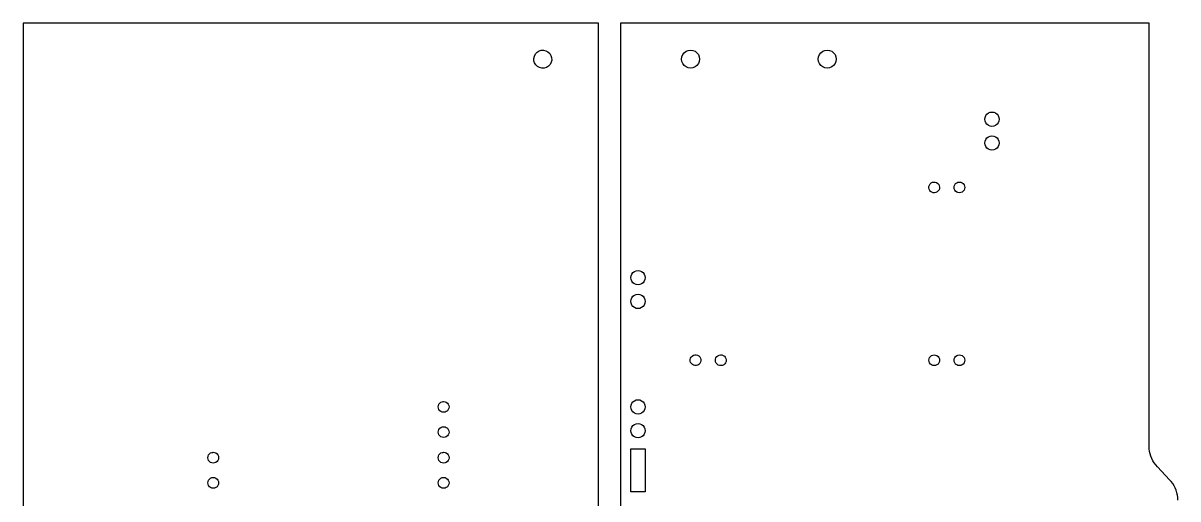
# Model space of a CAD drawing. Header units: millimetres. Extents: x -137 to 184, y -540 to -175.
# Drawn here: x -136.9 to 184.2, y -306.7 to -174.6 of the extents above; entities that cross this region are included whole.
import ezdxf

# ---------------------------------------------------------------- set-up
doc = ezdxf.new("R2010")
doc.units = ezdxf.units.MM
doc.layers.add('SectionCutEdges', color=7, linetype='Continuous')

msp = doc.modelspace()

# ---------------------------------------------------------------- linework, layer by layer
at = {"layer": 'SectionCutEdges'}
for p, q in [((-136.89, -174.57), (-136.89, -539.57)), ((23.11, -174.57), (-136.89, -174.57)), ((23.11, -539.57), (23.11, -174.57)), ((29.21, -174.57), (29.21, -539.57)), ((176.21, -174.57), (29.21, -174.57)), ((176.21, -292.14), (176.21, -174.57)), ((5.57, -183.14), (6.01, -182.66)), ((6.01, -182.66), (6.56, -182.31)), ((6.56, -182.31), (7.19, -182.12)), ((7.19, -182.12), (7.84, -182.09)), ((7.84, -182.09), (8.48, -182.24)), ((8.48, -182.24), (9.05, -182.54)), ((9.05, -182.54), (9.53, -182.99)), ((9.53, -182.99), (9.88, -183.54)), ((46.54, -183.32), (46.94, -182.8)), ((46.94, -182.8), (47.46, -182.4)), ((47.46, -182.4), (48.06, -182.15)), ((48.06, -182.15), (48.71, -182.07)), ((48.71, -182.07), (49.35, -182.15)), ((49.35, -182.15), (49.96, -182.4)), ((49.96, -182.4), (50.47, -182.8)), ((50.47, -182.8), (50.87, -183.32)), ((84.54, -183.32), (84.94, -182.8)), ((84.94, -182.8), (85.46, -182.4)), ((85.46, -182.4), (86.06, -182.15)), ((86.06, -182.15), (86.71, -182.07)), ((86.71, -182.07), (87.35, -182.15)), ((87.35, -182.15), (87.96, -182.4)), ((87.96, -182.4), (88.47, -182.8)), ((88.47, -182.8), (88.87, -183.32)), ((5.12, -184.35), (5.26, -183.71)), ((5.14, -185), (5.12, -184.35)), ((5.34, -185.63), (5.14, -185)), ((5.26, -183.71), (5.57, -183.14)), ((5.68, -186.18), (5.34, -185.63)), ((6.16, -186.62), (5.68, -186.18)), ((9.65, -186.03), (9.2, -186.51)), ((9.95, -185.45), (9.65, -186.03)), ((9.88, -183.54), (10.07, -184.16)), ((10.1, -184.82), (9.95, -185.45)), ((10.07, -184.16), (10.1, -184.82)), ((46.21, -184.57), (46.29, -183.92)), ((46.29, -185.21), (46.21, -184.57)), ((46.29, -183.92), (46.54, -183.32)), ((46.54, -185.82), (46.29, -185.21)), ((46.94, -186.33), (46.54, -185.82)), ((50.87, -185.82), (50.47, -186.33)), ((50.87, -183.32), (51.12, -183.92)), ((51.12, -185.21), (50.87, -185.82)), ((51.12, -183.92), (51.21, -184.57)), ((51.21, -184.57), (51.12, -185.21)), ((84.21, -184.57), (84.29, -183.92)), ((84.29, -185.21), (84.21, -184.57)), ((84.29, -183.92), (84.54, -183.32)), ((84.54, -185.82), (84.29, -185.21)), ((84.94, -186.33), (84.54, -185.82)), ((88.87, -185.82), (88.47, -186.33)), ((88.87, -183.32), (89.12, -183.92)), ((89.12, -185.21), (88.87, -185.82)), ((89.12, -183.92), (89.21, -184.57)), ((89.21, -184.57), (89.12, -185.21)), ((6.74, -186.93), (6.16, -186.62)), ((7.38, -187.07), (6.74, -186.93)), ((8.03, -187.05), (7.38, -187.07)), ((8.65, -186.85), (8.03, -187.05)), ((9.2, -186.51), (8.65, -186.85)), ((47.46, -186.73), (46.94, -186.33)), ((48.06, -186.98), (47.46, -186.73)), ((48.71, -187.07), (48.06, -186.98)), ((49.35, -186.98), (48.71, -187.07)), ((49.96, -186.73), (49.35, -186.98)), ((50.47, -186.33), (49.96, -186.73)), ((85.46, -186.73), (84.94, -186.33)), ((86.06, -186.98), (85.46, -186.73)), ((86.71, -187.07), (86.06, -186.98)), ((87.35, -186.98), (86.71, -187.07)), ((87.96, -186.73), (87.35, -186.98)), ((88.47, -186.33), (87.96, -186.73)), ((130.5, -201.27), (130.57, -200.75)), ((130.57, -201.78), (130.5, -201.27)), ((130.57, -200.75), (130.77, -200.27)), ((130.77, -202.27), (130.57, -201.78)), ((130.77, -200.27), (131.09, -199.85)), ((131.09, -202.68), (130.77, -202.27)), ((131.09, -199.85), (131.5, -199.53)), ((131.5, -199.53), (131.98, -199.33)), ((131.98, -199.33), (132.5, -199.27)), ((132.5, -199.27), (133.02, -199.33)), ((133.02, -199.33), (133.5, -199.53)), ((133.5, -199.53), (133.91, -199.85)), ((133.91, -199.85), (134.23, -200.27)), ((134.23, -202.27), (133.91, -202.68)), ((134.23, -200.27), (134.43, -200.75)), ((134.43, -201.78), (134.23, -202.27)), ((134.43, -200.75), (134.5, -201.27)), ((134.5, -201.27), (134.43, -201.78)), ((131.5, -203), (131.09, -202.68)), ((131.98, -203.2), (131.5, -203)), ((132.5, -203.27), (131.98, -203.2)), ((133.02, -203.2), (132.5, -203.27)), ((133.5, -203), (133.02, -203.2)), ((133.91, -202.68), (133.5, -203)), ((130.5, -207.87), (130.57, -207.35)), ((130.57, -208.38), (130.5, -207.87)), ((130.57, -207.35), (130.77, -206.87)), ((130.77, -208.87), (130.57, -208.38)), ((130.77, -206.87), (131.09, -206.45)), ((131.09, -206.45), (131.5, -206.13)), ((131.5, -206.13), (131.98, -205.93)), ((131.98, -205.93), (132.5, -205.87)), ((132.5, -205.87), (133.02, -205.93)), ((133.02, -205.93), (133.5, -206.13)), ((133.5, -206.13), (133.91, -206.45)), ((133.91, -206.45), (134.23, -206.87)), ((134.23, -206.87), (134.43, -207.35)), ((134.43, -208.38), (134.23, -208.87)), ((134.43, -207.35), (134.5, -207.87)), ((134.5, -207.87), (134.43, -208.38)), ((131.09, -209.28), (130.77, -208.87)), ((131.5, -209.6), (131.09, -209.28)), ((131.98, -209.8), (131.5, -209.6)), ((132.5, -209.87), (131.98, -209.8)), ((133.02, -209.8), (132.5, -209.87)), ((133.5, -209.6), (133.02, -209.8)), ((133.91, -209.28), (133.5, -209.6)), ((134.23, -208.87), (133.91, -209.28)), ((114.95, -220.31), (114.97, -219.92)), ((115.03, -220.7), (114.95, -220.31)), ((114.97, -219.92), (115.1, -219.55)), ((115.2, -221.05), (115.03, -220.7)), ((115.1, -219.55), (115.31, -219.22)), ((115.46, -221.34), (115.2, -221.05)), ((115.31, -219.22), (115.61, -218.96)), ((115.79, -221.56), (115.46, -221.34)), ((115.61, -218.96), (115.96, -218.79)), ((116.16, -221.68), (115.79, -221.56)), ((115.96, -218.79), (116.34, -218.71)), ((116.34, -218.71), (116.73, -218.73)), ((116.73, -218.73), (117.1, -218.86)), ((117.29, -221.45), (116.94, -221.62)), ((117.1, -218.86), (117.43, -219.07)), ((117.58, -221.19), (117.29, -221.45)), ((117.43, -219.07), (117.69, -219.37)), ((117.8, -220.86), (117.58, -221.19)), ((117.69, -219.37), (117.86, -219.72)), ((117.92, -220.49), (117.8, -220.86)), ((117.86, -219.72), (117.94, -220.1)), ((117.94, -220.1), (117.92, -220.49)), ((121.95, -220.21), (122, -219.82)), ((122, -220.6), (121.95, -220.21)), ((122, -219.82), (122.15, -219.46)), ((122.15, -220.96), (122, -220.6)), ((122.15, -219.46), (122.39, -219.15)), ((122.39, -221.27), (122.15, -220.96)), ((122.39, -219.15), (122.7, -218.91)), ((122.7, -221.51), (122.39, -221.27)), ((122.7, -218.91), (123.06, -218.76)), ((123.06, -221.66), (122.7, -221.51)), ((123.06, -218.76), (123.45, -218.71)), ((123.45, -218.71), (123.83, -218.76)), ((123.83, -218.76), (124.2, -218.91)), ((124.2, -221.51), (123.83, -221.66)), ((124.2, -218.91), (124.51, -219.15)), ((124.51, -221.27), (124.2, -221.51)), ((124.51, -219.15), (124.75, -219.46)), ((124.75, -220.96), (124.51, -221.27)), ((124.75, -219.46), (124.9, -219.82)), ((124.9, -220.6), (124.75, -220.96)), ((124.9, -219.82), (124.95, -220.21)), ((124.95, -220.21), (124.9, -220.6)), ((116.55, -221.7), (116.16, -221.68)), ((116.94, -221.62), (116.55, -221.7)), ((123.45, -221.71), (123.06, -221.66)), ((123.83, -221.66), (123.45, -221.71)), ((32.37, -244.27), (32.69, -243.85)), ((32.69, -243.85), (33.1, -243.53)), ((33.1, -243.53), (33.58, -243.33)), ((33.58, -243.33), (34.1, -243.27)), ((34.1, -243.27), (34.62, -243.33)), ((34.62, -243.33), (35.1, -243.53)), ((35.1, -243.53), (35.51, -243.85)), ((35.51, -243.85), (35.83, -244.27)), ((32.1, -245.27), (32.17, -244.75)), ((32.17, -245.78), (32.1, -245.27)), ((32.17, -244.75), (32.37, -244.27)), ((32.37, -246.27), (32.17, -245.78)), ((32.69, -246.68), (32.37, -246.27)), ((33.1, -247), (32.69, -246.68)), ((33.58, -247.2), (33.1, -247)), ((34.1, -247.27), (33.58, -247.2)), ((34.62, -247.2), (34.1, -247.27)), ((35.1, -247), (34.62, -247.2)), ((35.51, -246.68), (35.1, -247)), ((35.83, -246.27), (35.51, -246.68)), ((35.83, -244.27), (36.03, -244.75)), ((36.03, -245.78), (35.83, -246.27)), ((36.03, -244.75), (36.1, -245.27)), ((36.1, -245.27), (36.03, -245.78)), ((32.37, -250.87), (32.69, -250.45)), ((32.69, -250.45), (33.1, -250.13)), ((33.1, -250.13), (33.58, -249.93)), ((33.58, -249.93), (34.1, -249.87)), ((34.1, -249.87), (34.62, -249.93)), ((34.62, -249.93), (35.1, -250.13)), ((35.1, -250.13), (35.51, -250.45)), ((35.51, -250.45), (35.83, -250.87)), ((32.1, -251.87), (32.17, -251.35)), ((32.17, -252.38), (32.1, -251.87)), ((32.17, -251.35), (32.37, -250.87)), ((32.37, -252.87), (32.17, -252.38)), ((32.69, -253.28), (32.37, -252.87)), ((33.1, -253.6), (32.69, -253.28)), ((33.58, -253.8), (33.1, -253.6)), ((35.1, -253.6), (34.62, -253.8)), ((35.51, -253.28), (35.1, -253.6)), ((35.83, -252.87), (35.51, -253.28)), ((35.83, -250.87), (36.03, -251.35)), ((36.03, -252.38), (35.83, -252.87)), ((36.03, -251.35), (36.1, -251.87)), ((36.1, -251.87), (36.03, -252.38)), ((34.1, -253.87), (33.58, -253.8)), ((34.62, -253.8), (34.1, -253.87)), ((48.61, -268.03), (48.71, -267.65)), ((48.61, -268.42), (48.61, -268.03)), ((48.72, -268.79), (48.61, -268.42)), ((48.71, -267.65), (48.9, -267.31)), ((48.92, -269.13), (48.72, -268.79)), ((48.9, -267.31), (49.18, -267.03)), ((49.2, -269.41), (48.92, -269.13)), ((49.18, -267.03), (49.51, -266.83)), ((49.54, -269.6), (49.2, -269.41)), ((49.51, -266.83), (49.89, -266.72)), ((49.92, -269.7), (49.54, -269.6)), ((49.89, -266.72), (50.28, -266.72)), ((50.31, -269.69), (49.92, -269.7)), ((50.28, -266.72), (50.66, -266.82)), ((50.69, -269.59), (50.31, -269.69)), ((50.66, -266.82), (51, -267.01)), ((51.02, -269.39), (50.69, -269.59)), ((51, -267.01), (51.28, -267.28)), ((51.3, -269.11), (51.02, -269.39)), ((51.28, -267.28), (51.48, -267.62)), ((51.49, -268.77), (51.3, -269.11)), ((51.48, -267.62), (51.59, -268)), ((51.59, -268.39), (51.49, -268.77)), ((51.59, -268), (51.59, -268.39)), ((55.6, -268.28), (55.63, -267.89)), ((55.67, -268.67), (55.6, -268.28)), ((55.63, -267.89), (55.77, -267.52)), ((55.84, -269.02), (55.67, -268.67)), ((55.77, -267.52), (55.99, -267.2)), ((56.09, -269.32), (55.84, -269.02)), ((55.99, -267.2), (56.29, -266.95)), ((56.41, -269.54), (56.09, -269.32)), ((56.29, -266.95), (56.64, -266.78)), ((56.78, -269.67), (56.41, -269.54)), ((56.64, -266.78), (57.03, -266.71)), ((57.17, -269.71), (56.78, -269.67)), ((57.03, -266.71), (57.42, -266.74)), ((57.56, -269.64), (57.17, -269.71)), ((57.42, -266.74), (57.79, -266.87)), ((57.91, -269.47), (57.56, -269.64)), ((57.79, -266.87), (58.11, -267.1)), ((58.21, -269.21), (57.91, -269.47)), ((58.11, -267.1), (58.36, -267.39)), ((58.43, -268.89), (58.21, -269.21)), ((58.36, -267.39), (58.53, -267.75)), ((58.57, -268.52), (58.43, -268.89)), ((58.53, -267.75), (58.6, -268.13)), ((58.6, -268.13), (58.57, -268.52)), ((114.95, -268.21), (115, -267.82)), ((115, -268.6), (114.95, -268.21)), ((115, -267.82), (115.15, -267.46)), ((115.15, -268.96), (115, -268.6)), ((115.15, -267.46), (115.39, -267.15)), ((115.39, -269.27), (115.15, -268.96)), ((115.39, -267.15), (115.7, -266.91)), ((115.7, -269.51), (115.39, -269.27)), ((115.7, -266.91), (116.06, -266.76)), ((116.06, -269.66), (115.7, -269.51)), ((116.06, -266.76), (116.45, -266.71)), ((116.45, -269.71), (116.06, -269.66)), ((116.45, -266.71), (116.83, -266.76)), ((116.83, -269.66), (116.45, -269.71)), ((116.83, -266.76), (117.2, -266.91)), ((117.2, -269.51), (116.83, -269.66)), ((117.2, -266.91), (117.51, -267.15)), ((117.51, -269.27), (117.2, -269.51)), ((117.51, -267.15), (117.75, -267.46)), ((117.75, -268.96), (117.51, -269.27)), ((117.75, -267.46), (117.9, -267.82)), ((117.9, -268.6), (117.75, -268.96)), ((117.9, -267.82), (117.95, -268.21)), ((117.95, -268.21), (117.9, -268.6)), ((121.95, -268.21), (122, -267.82)), ((122, -268.6), (121.95, -268.21)), ((122, -267.82), (122.15, -267.46)), ((122.15, -268.96), (122, -268.6)), ((122.15, -267.46), (122.39, -267.15)), ((122.39, -269.27), (122.15, -268.96)), ((122.39, -267.15), (122.7, -266.91)), ((122.7, -269.51), (122.39, -269.27)), ((122.7, -266.91), (123.06, -266.76)), ((123.06, -269.66), (122.7, -269.51)), ((123.06, -266.76), (123.45, -266.71)), ((123.45, -269.71), (123.06, -269.66)), ((123.45, -266.71), (123.83, -266.76)), ((123.83, -269.66), (123.45, -269.71)), ((123.83, -266.76), (124.2, -266.91)), ((124.2, -269.51), (123.83, -269.66)), ((124.2, -266.91), (124.51, -267.15)), ((124.51, -269.27), (124.2, -269.51)), ((124.51, -267.15), (124.75, -267.46)), ((124.75, -268.96), (124.51, -269.27)), ((124.75, -267.46), (124.9, -267.82)), ((124.9, -268.6), (124.75, -268.96)), ((124.9, -267.82), (124.95, -268.21)), ((124.95, -268.21), (124.9, -268.6)), ((33.1, -279.44), (33.58, -279.24)), ((33.58, -279.24), (34.1, -279.17)), ((34.1, -279.17), (34.62, -279.24)), ((34.62, -279.24), (35.1, -279.44)), ((-21.46, -281.17), (-21.41, -280.78)), ((-21.41, -281.56), (-21.46, -281.17)), ((-21.41, -280.78), (-21.26, -280.42)), ((-21.26, -281.92), (-21.41, -281.56)), ((-21.26, -280.42), (-21.02, -280.11)), ((-21.02, -282.23), (-21.26, -281.92)), ((-21.02, -280.11), (-20.71, -279.87)), ((-20.71, -282.47), (-21.02, -282.23)), ((-20.71, -279.87), (-20.35, -279.72)), ((-20.35, -282.62), (-20.71, -282.47)), ((-20.35, -279.72), (-20.1, -279.69)), ((-20.1, -279.69), (-19.96, -279.67)), ((-19.96, -279.67), (-19.57, -279.72)), ((-19.57, -279.72), (-19.21, -279.87)), ((-19.21, -282.47), (-19.57, -282.62)), ((-19.21, -279.87), (-18.9, -280.11)), ((-18.9, -282.23), (-19.21, -282.47)), ((-18.9, -280.11), (-18.66, -280.42)), ((-18.66, -281.92), (-18.9, -282.23)), ((-18.66, -280.42), (-18.51, -280.78)), ((-18.51, -281.56), (-18.66, -281.92)), ((-18.51, -280.78), (-18.46, -281.17)), ((-18.46, -281.17), (-18.51, -281.56)), ((32.1, -281.17), (32.17, -280.65)), ((32.17, -281.69), (32.1, -281.17)), ((32.17, -280.65), (32.37, -280.17)), ((32.37, -282.17), (32.17, -281.69)), ((32.37, -280.17), (32.69, -279.76)), ((32.69, -282.58), (32.37, -282.17)), ((32.69, -279.76), (33.1, -279.44)), ((35.1, -279.44), (35.51, -279.76)), ((35.51, -279.76), (35.83, -280.17)), ((35.83, -282.17), (35.51, -282.58)), ((35.83, -280.17), (36.03, -280.65)), ((36.03, -281.69), (35.83, -282.17)), ((36.03, -280.65), (36.1, -281.17)), ((36.1, -281.17), (36.03, -281.69)), ((-19.96, -282.67), (-20.35, -282.62)), ((-19.57, -282.62), (-19.96, -282.67)), ((33.1, -282.9), (32.69, -282.58)), ((33.58, -283.1), (33.1, -282.9)), ((34.1, -283.17), (33.58, -283.1)), ((33.58, -285.84), (34.1, -285.77)), ((34.62, -283.1), (34.1, -283.17)), ((34.1, -285.77), (34.62, -285.84)), ((35.1, -282.9), (34.62, -283.1)), ((35.51, -282.58), (35.1, -282.9)), ((-21.46, -288.17), (-21.41, -287.78)), ((-21.41, -288.56), (-21.46, -288.17)), ((-21.41, -287.78), (-21.26, -287.42)), ((-21.26, -288.92), (-21.41, -288.56)), ((-21.26, -287.42), (-21.02, -287.11)), ((-21.02, -289.23), (-21.26, -288.92)), ((-21.02, -287.11), (-20.71, -286.87)), ((-20.71, -286.87), (-20.35, -286.72)), ((-20.35, -286.72), (-20.1, -286.69)), ((-20.1, -286.69), (-19.96, -286.67)), ((-19.96, -286.67), (-19.57, -286.72)), ((-19.57, -286.72), (-19.21, -286.87)), ((-19.21, -286.87), (-18.9, -287.11)), ((-18.9, -287.11), (-18.66, -287.42)), ((-18.66, -288.92), (-18.9, -289.23)), ((-18.66, -287.42), (-18.51, -287.78)), ((-18.51, -288.56), (-18.66, -288.92)), ((-18.51, -287.78), (-18.46, -288.17)), ((-18.46, -288.17), (-18.51, -288.56)), ((32.1, -287.77), (32.17, -287.25)), ((32.17, -288.29), (32.1, -287.77)), ((32.17, -287.25), (32.37, -286.77)), ((32.37, -288.77), (32.17, -288.29)), ((32.37, -286.77), (32.69, -286.36)), ((32.69, -289.18), (32.37, -288.77)), ((32.69, -286.36), (33.1, -286.04)), ((33.1, -286.04), (33.58, -285.84)), ((34.62, -285.84), (35.1, -286.04)), ((35.1, -286.04), (35.51, -286.36)), ((35.51, -286.36), (35.83, -286.77)), ((35.83, -288.77), (35.51, -289.18)), ((35.83, -286.77), (36.03, -287.25)), ((36.03, -288.29), (35.83, -288.77)), ((36.03, -287.25), (36.1, -287.77)), ((36.1, -287.77), (36.03, -288.29)), ((-20.71, -289.47), (-21.02, -289.23)), ((-20.35, -289.62), (-20.71, -289.47)), ((-19.96, -289.67), (-20.35, -289.62)), ((-19.57, -289.62), (-19.96, -289.67)), ((-19.21, -289.47), (-19.57, -289.62)), ((-18.9, -289.23), (-19.21, -289.47)), ((33.1, -289.5), (32.69, -289.18)), ((33.58, -289.7), (33.1, -289.5)), ((34.1, -289.77), (33.58, -289.7)), ((34.62, -289.7), (34.1, -289.77)), ((35.1, -289.5), (34.62, -289.7)), ((35.51, -289.18), (35.1, -289.5)), ((176.24, -292.83), (176.21, -292.14)), ((-85.52, -295.27), (-85.47, -294.88)), ((-85.47, -295.66), (-85.52, -295.27)), ((-85.47, -294.88), (-85.32, -294.52)), ((-85.32, -294.52), (-85.08, -294.21)), ((-85.08, -294.21), (-84.77, -293.97)), ((-84.77, -293.97), (-84.41, -293.82)), ((-84.41, -293.82), (-84.16, -293.79)), ((-84.16, -293.79), (-84.02, -293.77)), ((-84.02, -293.77), (-83.63, -293.82)), ((-83.63, -293.82), (-83.27, -293.97)), ((-83.27, -293.97), (-82.96, -294.21)), ((-82.96, -294.21), (-82.72, -294.52)), ((-82.72, -294.52), (-82.57, -294.88)), ((-82.57, -294.88), (-82.52, -295.27)), ((-82.52, -295.27), (-82.57, -295.66)), ((-21.46, -295.27), (-21.41, -294.88)), ((-21.41, -295.66), (-21.46, -295.27)), ((-21.41, -294.88), (-21.26, -294.52)), ((-21.26, -294.52), (-21.02, -294.21)), ((-21.02, -294.21), (-20.71, -293.97)), ((-20.71, -293.97), (-20.35, -293.82)), ((-20.35, -293.82), (-20.1, -293.79)), ((-20.1, -293.79), (-19.96, -293.77)), ((-19.96, -293.77), (-19.57, -293.82)), ((-19.57, -293.82), (-19.21, -293.97)), ((-19.21, -293.97), (-18.9, -294.21)), ((-18.9, -294.21), (-18.66, -294.52)), ((-18.66, -294.52), (-18.51, -294.88)), ((-18.51, -294.88), (-18.46, -295.27)), ((-18.46, -295.27), (-18.51, -295.66)), ((32.1, -292.77), (36.1, -292.77)), ((32.1, -304.77), (32.1, -292.77)), ((36.1, -292.77), (36.1, -304.77)), ((176.33, -293.53), (176.24, -292.83)), ((176.48, -294.21), (176.33, -293.53)), ((176.69, -294.87), (176.48, -294.21)), ((176.96, -295.52), (176.69, -294.87)), ((-85.32, -296.02), (-85.47, -295.66)), ((-85.08, -296.33), (-85.32, -296.02)), ((-84.77, -296.57), (-85.08, -296.33)), ((-84.41, -296.72), (-84.77, -296.57)), ((-84.02, -296.77), (-84.41, -296.72)), ((-83.63, -296.72), (-84.02, -296.77)), ((-83.27, -296.57), (-83.63, -296.72)), ((-82.96, -296.33), (-83.27, -296.57)), ((-82.72, -296.02), (-82.96, -296.33)), ((-82.57, -295.66), (-82.72, -296.02)), ((-21.26, -296.02), (-21.41, -295.66)), ((-21.02, -296.33), (-21.26, -296.02)), ((-20.71, -296.57), (-21.02, -296.33)), ((-20.35, -296.72), (-20.71, -296.57)), ((-19.96, -296.77), (-20.35, -296.72)), ((-19.57, -296.72), (-19.96, -296.77)), ((-19.21, -296.57), (-19.57, -296.72)), ((-18.9, -296.33), (-19.21, -296.57)), ((-18.66, -296.02), (-18.9, -296.33)), ((-18.51, -295.66), (-18.66, -296.02)), ((177.28, -296.14), (176.96, -295.52)), ((177.65, -296.72), (177.28, -296.14)), ((178.08, -297.28), (177.65, -296.72)), ((178.55, -297.79), (178.08, -297.28)), ((181.86, -301.41), (178.55, -297.79)), ((-85.47, -301.88), (-85.32, -301.52)), ((-85.32, -301.52), (-85.08, -301.21)), ((-85.08, -301.21), (-84.77, -300.97)), ((-84.77, -300.97), (-84.41, -300.82)), ((-84.41, -300.82), (-84.16, -300.79)), ((-84.16, -300.79), (-84.02, -300.77)), ((-84.02, -300.77), (-83.63, -300.82)), ((-83.63, -300.82), (-83.27, -300.97)), ((-83.27, -300.97), (-82.96, -301.21)), ((-82.96, -301.21), (-82.72, -301.52)), ((-82.72, -301.52), (-82.57, -301.88)), ((-21.41, -301.88), (-21.26, -301.52)), ((-21.26, -301.52), (-21.02, -301.21)), ((-21.02, -301.21), (-20.71, -300.97)), ((-20.71, -300.97), (-20.35, -300.82)), ((-20.35, -300.82), (-20.1, -300.79)), ((-20.1, -300.79), (-19.96, -300.77)), ((-19.96, -300.77), (-19.57, -300.82)), ((-19.57, -300.82), (-19.21, -300.97)), ((-19.21, -300.97), (-18.9, -301.21)), ((-18.9, -301.21), (-18.66, -301.52)), ((-18.66, -301.52), (-18.51, -301.88)), ((182.33, -301.92), (181.86, -301.41)), ((-85.52, -302.27), (-85.47, -301.88)), ((-85.47, -302.66), (-85.52, -302.27)), ((-85.32, -303.02), (-85.47, -302.66)), ((-85.08, -303.33), (-85.32, -303.02)), ((-84.77, -303.57), (-85.08, -303.33)), ((-84.41, -303.72), (-84.77, -303.57)), ((-84.02, -303.77), (-84.41, -303.72)), ((-83.63, -303.72), (-84.02, -303.77)), ((-83.27, -303.57), (-83.63, -303.72)), ((-82.96, -303.33), (-83.27, -303.57)), ((-82.72, -303.02), (-82.96, -303.33)), ((-82.57, -302.66), (-82.72, -303.02)), ((-82.57, -301.88), (-82.52, -302.27)), ((-82.52, -302.27), (-82.57, -302.66)), ((-21.46, -302.27), (-21.41, -301.88)), ((-21.41, -302.66), (-21.46, -302.27)), ((-21.26, -303.02), (-21.41, -302.66)), ((-21.02, -303.33), (-21.26, -303.02)), ((-20.71, -303.57), (-21.02, -303.33)), ((-20.35, -303.72), (-20.71, -303.57)), ((-19.96, -303.77), (-20.35, -303.72)), ((-19.57, -303.72), (-19.96, -303.77)), ((-19.21, -303.57), (-19.57, -303.72)), ((-18.9, -303.33), (-19.21, -303.57)), ((-18.66, -303.02), (-18.9, -303.33)), ((-18.51, -302.66), (-18.66, -303.02)), ((-18.51, -301.88), (-18.46, -302.27)), ((-18.46, -302.27), (-18.51, -302.66)), ((36.1, -304.77), (32.1, -304.77)), ((182.76, -302.48), (182.33, -301.92)), ((183.13, -303.07), (182.76, -302.48)), ((183.46, -303.69), (183.13, -303.07)), ((183.72, -304.33), (183.46, -303.69)), ((183.93, -305), (183.72, -304.33)), ((184.08, -305.68), (183.93, -305)), ((184.18, -306.37), (184.08, -305.68)), ((184.21, -307.07), (184.18, -306.37))]:
    msp.add_line(p, q, dxfattribs=at)

doc.saveas('drawing.dxf')
